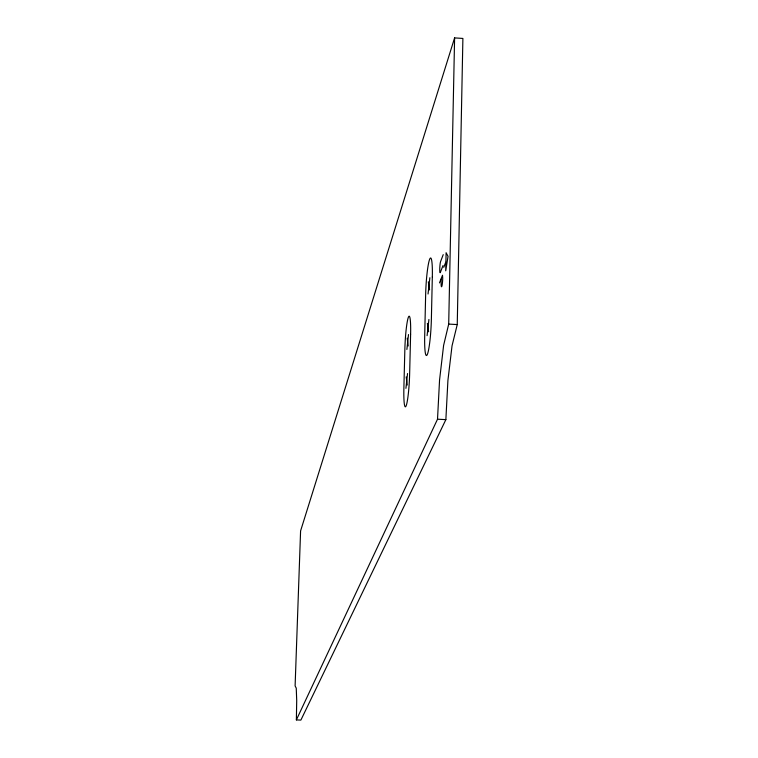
<?xml version="1.0" encoding="UTF-8"?>
<svg xmlns="http://www.w3.org/2000/svg" width="758" height="758" viewBox="0 0 758 758"><rect width="100%" height="100%" fill="white"/><g stroke="black" fill="none" stroke-linecap="round" stroke-linejoin="round"><path stroke-width="1.14" d="M296.369 719.91L296.71 700.544L296.245 688.141L295.108 685.924L300.594 530.894L454.601 37.9L462.892 38.44L457.245 324.566L452.033 345.847L447.912 380.478L445.865 419.638L300.879 720.1L296.369 719.91L437.518 419.202L439.555 380.033L443.61 345.383L448.698 324.092L454.601 37.9M445.931 261.131L446.102 252.717L448.035 256.318L445.723 270.833L445.912 261.766L443.752 267.347M441.184 279.152L441.109 282.412A6.452 0.72 -86.6 0 0 441.781 286.467A6.452 0.72 -86.6 0 0 442.719 278.3L442.511 275.239L439.479 282.905M406.894 349.457L408.505 334.562M405.928 388.352L407.539 373.533M428.043 294L429.862 277.731M427.086 335.661L428.914 319.488M443.222 254.65L440.578 261.586A5.751 0.635 -86.5 0 0 439.754 268.863A5.751 0.635 -86.5 0 0 440.341 272.435L442.994 265.584M437.518 419.202L445.865 419.638M448.698 324.092L457.245 324.566M428.317 281.834L429.587 289.954M427.37 323.391L428.63 331.824M407.179 338.087L408.221 345.97M406.212 376.897L407.254 385.045M432.325 276.964L431.378 319.109A27.999 3.004 -86.7 0 1 427.427 354.232A27.999 3.004 -86.7 0 1 424.698 335.879L425.645 294.606A27.913 2.975 -86.6 0 1 429.587 259.425A27.913 2.975 -86.6 0 1 432.325 276.964M410.609 334.335L409.642 373.656A25.943 2.587 -86.9 0 1 406.136 405.824A25.943 2.587 -86.9 0 1 403.881 388.105L404.848 349.542A25.867 2.568 -86.8 0 1 408.344 317.327A25.867 2.568 -86.8 0 1 410.609 334.335"/></g></svg>
